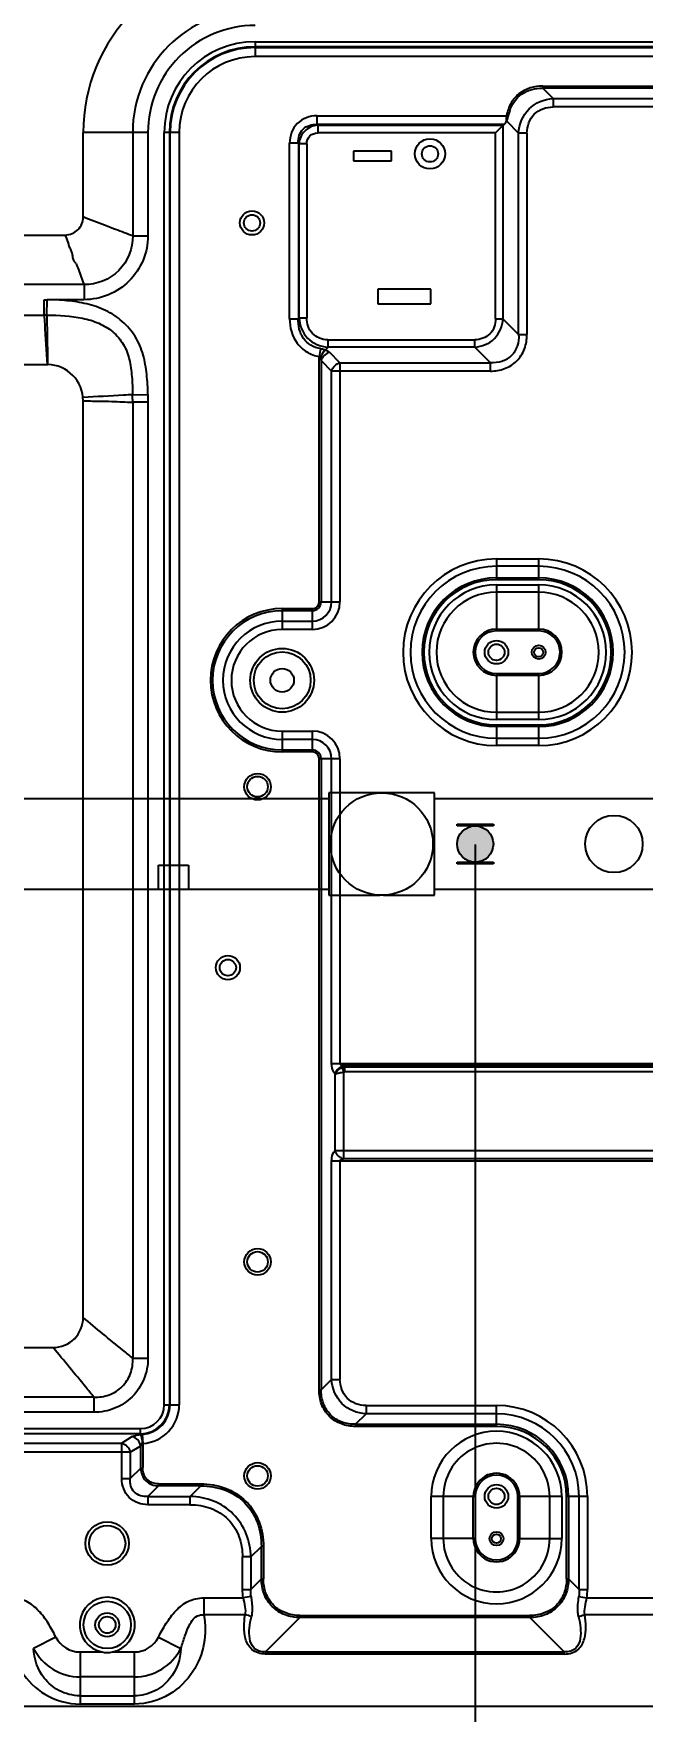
# Model space of a CAD drawing. Header units: millimetres. Extents: x -815 to 2586, y -393 to 7795.
# Drawn here: x 1788 to 1889, y 65.4 to 343.8 of the extents above; entities that cross this region are included whole.
import ezdxf

# ---------------------------------------------------------------- set-up
doc = ezdxf.new("R2010")
doc.units = ezdxf.units.MM
doc.header["$LTSCALE"] = 46.255
doc.header["$PDMODE"] = 3
doc.header["$PDSIZE"] = 0.3125
doc.layers.get('0').update_dxf_attribs({"linetype": 'CONTINUOUS'})
doc.layers.get('Defpoints').update_dxf_attribs({"linetype": 'CONTINUOUS'})
doc.layers.add('02___PRT_ALL_AXES', color=7, linetype='CONTINUOUS')
doc.styles.get("Standard").update_dxf_attribs({"font": 'simfang.ttf'})
doc.dimstyles.new('DIMSTYLE_1', dxfattribs={"dimtxt": 3.5, "dimasz": 2.5, "dimexe": 0.18, "dimexo": 0.0625, "dimgap": 0.09, "dimtad": 1, "dimdsep": 46, "dimtxsty": 'Standard', "dimblk": '_FILLED', "dimblk1": '_FILLED', "dimblk2": '_FILLED', "dimcen": 0.09, "dimclrt": 5, "dimadec": 0, "dimazin": 0, "dimtp": 0.01, "dimtm": 0.01, "dimtfac": 1, "dimtofl": 0, "dimtmove": 0, "dimatfit": 3, "dimldrblk": '_FILLED', "dimfxl": 1, "dimtolj": 1, "dimarcsym": 0})

# ---------------------------------------------------------------- blocks, each defined once
blk = doc.blocks.new('2321213')
at = {"color": 7, "linetype": 'Continuous'}
for p, q in [((-1889.167, -2481.141), (-1889.167, -2481.761)), ((-1889.167, -2481.141), (-1826.949, -2481.141)), ((-1826.949, -2481.353), (-1889.167, -2481.353)), ((-1889.167, -2481.385), (-1826.949, -2481.385)), ((-1826.949, -2481.761), (-1889.167, -2481.761)), ((-1877.254, -2482.977), (-1877.254, -2483.064)), ((-1877.254, -2482.977), (-1860.605, -2482.977)), ((-1876.821, -2483.497), (-1877.254, -2483.064)), ((-1860.605, -2483.064), (-1877.254, -2483.064)), ((-1876.821, -2483.497), (-1876.821, -2483.843)), ((-1876.821, -2483.497), (-1860.906, -2483.497)), ((-1886.603, -2484.209), (-1886.603, -2484.572)), ((-1886.603, -2484.209), (-1878.747, -2484.209)), ((-1878.747, -2484.423), (-1878.747, -2484.209)), ((-1860.906, -2483.843), (-1876.821, -2483.843)), ((-1896.285, -2488.403), (-1896.285, -2484.902)), ((-1893.601, -2484.902), (-1896.285, -2484.902)), ((-1894.234, -2484.902), (-1894.233, -2489.19)), ((-1893.602, -2484.907), (-1893.602, -2489.184)), ((-1892.928, -2537.624), (-1892.928, -2484.902)), ((-1892.308, -2484.902), (-1892.928, -2484.902)), ((-1892.716, -2484.902), (-1892.716, -2537.624)), ((-1892.684, -2537.624), (-1892.684, -2484.902)), ((-1892.308, -2484.902), (-1892.308, -2537.624)), ((-1878.843, -2484.571), (-1886.603, -2484.572)), ((-1886.603, -2484.572), (-1886.572, -2484.603)), ((-1886.572, -2484.603), (-1886.572, -2484.92)), ((-1886.572, -2484.603), (-1878.883, -2484.603)), ((-1879.202, -2484.92), (-1886.572, -2484.92)), ((-1879.202, -2484.92), (-1878.899, -2484.617)), ((-1879.202, -2492.627), (-1879.202, -2484.92)), ((-1878.899, -2484.617), (-1878.899, -2492.627)), ((-1878.883, -2484.603), (-1878.843, -2484.571)), ((-1878.748, -2484.425), (-1878.25, -2484.925)), ((-1878.25, -2493.276), (-1878.25, -2484.925)), ((-1877.903, -2484.925), (-1878.25, -2484.925)), ((-1877.903, -2484.925), (-1877.903, -2493.276)), ((-1887.736, -2492.621), (-1887.736, -2485.342)), ((-1887.373, -2485.342), (-1887.736, -2485.342)), ((-1887.373, -2485.342), (-1887.373, -2492.621)), ((-1887.373, -2485.342), (-1887.342, -2485.373)), ((-1887.342, -2492.582), (-1887.342, -2485.373)), ((-1887.025, -2485.373), (-1887.342, -2485.373)), ((-1887.025, -2485.373), (-1887.025, -2492.582)), ((-1885.094, -2485.676), (-1885.094, -2486.076)), ((-1883.52, -2485.676), (-1885.094, -2485.676)), ((-1883.52, -2486.076), (-1883.52, -2485.676)), ((-1885.094, -2486.076), (-1883.52, -2486.076)), ((-1928.959, -2489.153), (-1897.029, -2489.153)), ((-1894.233, -2489.19), (-1893.603, -2489.19)), ((-1896.248, -2491.205), (-1928.754, -2491.205)), ((-1896.248, -2491.205), (-1896.248, -2491.836)), ((-1897.9, -2492.469), (-1897.9, -2491.837)), ((-1897.787, -2492.469), (-1897.782, -2491.837)), ((-1896.254, -2491.836), (-1897.782, -2491.837)), ((-1884.082, -2491.399), (-1884.082, -2491.998)), ((-1881.883, -2491.399), (-1884.082, -2491.399)), ((-1881.883, -2491.998), (-1881.883, -2491.399)), ((-1959.505, -2492.469), (-1897.9, -2492.469)), ((-1887.736, -2492.621), (-1887.373, -2492.621)), ((-1887.373, -2492.621), (-1887.342, -2492.582)), ((-1887.342, -2492.582), (-1887.025, -2492.582)), ((-1884.082, -2491.998), (-1881.883, -2491.998)), ((-1879.202, -2492.627), (-1878.899, -2492.627)), ((-1878.25, -2493.276), (-1878.899, -2492.627)), ((-1878.25, -2493.276), (-1877.903, -2493.276)), ((-1886.454, -2493.858), (-1886.514, -2494.187)), ((-1886.249, -2493.912), (-1886.155, -2493.796)), ((-1886.155, -2493.493), (-1886.155, -2493.796)), ((-1886.155, -2493.493), (-1880.067, -2493.493)), ((-1880.067, -2493.796), (-1886.155, -2493.796)), ((-1885.649, -2494.445), (-1886.082, -2494.012)), ((-1880.067, -2493.796), (-1880.067, -2493.493)), ((-1880.067, -2493.796), (-1879.418, -2494.445)), ((-1886.514, -2504.354), (-1886.514, -2494.187)), ((-1886.428, -2494.358), (-1886.428, -2504.354)), ((-1886.428, -2494.358), (-1885.995, -2494.791)), ((-1885.649, -2494.445), (-1885.649, -2504.354)), ((-1885.649, -2494.445), (-1879.418, -2494.445)), ((-1879.418, -2494.791), (-1879.418, -2494.445)), ((-1885.995, -2504.354), (-1885.995, -2494.791)), ((-1879.418, -2494.791), (-1885.995, -2494.791)), ((-1896.285, -2534.005), (-1896.285, -2496.017)), ((-1894.237, -2495.768), (-1893.606, -2495.755)), ((-1894.234, -2496.072), (-1894.234, -2535.699)), ((-1893.602, -2496.072), (-1894.234, -2496.072)), ((-1893.605, -2495.755), (-1893.603, -2496.072)), ((-1893.603, -2496.072), (-1893.602, -2535.704)), ((-1879.167, -2502.572), (-1879.167, -2503.434)), ((-1879.167, -2502.572), (-1877.418, -2502.572)), ((-1877.418, -2502.878), (-1879.167, -2502.878)), ((-1877.418, -2503.434), (-1877.418, -2502.572)), ((-1879.167, -2503.357), (-1877.418, -2503.357)), ((-1877.418, -2503.434), (-1879.167, -2503.434)), ((-1879.167, -2503.647), (-1879.167, -2505.558)), ((-1879.167, -2503.647), (-1877.418, -2503.647)), ((-1877.418, -2505.558), (-1877.418, -2503.647)), ((-1886.514, -2504.354), (-1885.649, -2504.354)), ((-1877.418, -2503.954), (-1879.167, -2503.954)), ((-1888.043, -2504.632), (-1888.043, -2505.498)), ((-1888.043, -2504.632), (-1886.793, -2504.632)), ((-1886.793, -2504.719), (-1888.043, -2504.719)), ((-1888.043, -2505.152), (-1886.793, -2505.152)), ((-1886.793, -2505.498), (-1886.793, -2504.632)), ((-1886.793, -2505.498), (-1888.043, -2505.498)), ((-1879.167, -2505.481), (-1877.418, -2505.481)), ((-1877.418, -2505.558), (-1879.167, -2505.558)), ((-1879.167, -2507.324), (-1879.167, -2509.234)), ((-1879.167, -2507.324), (-1877.418, -2507.324)), ((-1877.418, -2507.4), (-1879.167, -2507.4)), ((-1877.418, -2509.234), (-1877.418, -2507.324)), ((-1879.167, -2508.928), (-1877.418, -2508.928)), ((-1877.418, -2509.234), (-1879.167, -2509.234)), ((-1888.043, -2509.707), (-1888.043, -2510.573)), ((-1888.043, -2509.707), (-1886.793, -2509.707)), ((-1886.793, -2510.573), (-1886.793, -2509.707)), ((-1879.167, -2509.448), (-1879.167, -2510.31)), ((-1879.167, -2509.448), (-1877.418, -2509.448)), ((-1877.418, -2509.524), (-1879.167, -2509.524)), ((-1879.167, -2510.003), (-1877.418, -2510.003)), ((-1877.418, -2510.31), (-1877.418, -2509.448)), ((-1886.793, -2510.053), (-1888.043, -2510.053)), ((-1888.043, -2510.486), (-1886.793, -2510.486)), ((-1886.793, -2510.573), (-1888.043, -2510.573)), ((-1877.418, -2510.31), (-1879.167, -2510.31)), ((-1886.514, -2537.006), (-1886.514, -2510.851)), ((-1885.649, -2510.851), (-1886.514, -2510.851)), ((-1886.428, -2510.851), (-1886.428, -2537.006)), ((-1885.995, -2523.487), (-1885.995, -2510.851)), ((-1885.649, -2510.851), (-1885.649, -2523.487)), ((-1880.796, -2513.638), (-1880.796, -2513.563)), ((-1880.796, -2513.563), (-1879.297, -2513.563)), ((-1879.297, -2513.638), (-1880.796, -2513.638)), ((-1879.297, -2513.563), (-1879.297, -2513.638)), ((-1880.796, -2515.212), (-1880.796, -2515.137)), ((-1880.796, -2515.137), (-1879.297, -2515.137)), ((-1879.297, -2515.212), (-1880.796, -2515.212)), ((-1879.297, -2515.137), (-1879.297, -2515.212)), ((-1885.995, -2523.487), (-1825.89, -2523.487)), ((-1885.851, -2527.091), (-1885.851, -2523.92)), ((-1885.564, -2523.646), (-1885.505, -2523.84)), ((-1885.461, -2523.617), (-1885.505, -2523.573)), ((-1825.897, -2523.573), (-1885.505, -2523.573)), ((-1885.505, -2523.84), (-1885.505, -2527.437)), ((-1885.461, -2523.617), (-1885.461, -2523.834)), ((-1885.461, -2523.617), (-1826.034, -2523.617)), ((-1826.034, -2523.834), (-1885.461, -2523.834)), ((-1885.851, -2527.091), (-1826.684, -2527.091)), ((-1829.308, -2527.524), (-1885.995, -2527.524)), ((-1885.995, -2536.573), (-1885.995, -2527.524)), ((-1885.649, -2527.524), (-1885.649, -2536.573)), ((-1826.684, -2527.437), (-1885.505, -2527.437)), ((-1954.508, -2535.254), (-1897.534, -2535.254)), ((-1894.234, -2535.699), (-1893.602, -2535.699)), ((-1886.514, -2537.006), (-1886.428, -2537.006)), ((-1885.995, -2536.573), (-1886.428, -2537.006)), ((-1885.995, -2536.573), (-1885.649, -2536.573)), ((-1895.839, -2537.305), (-1954.508, -2537.305)), ((-1895.839, -2537.305), (-1895.84, -2537.938)), ((-1892.928, -2537.624), (-1892.308, -2537.624)), ((-1884.567, -2537.655), (-1879.167, -2537.655)), ((-1884.567, -2537.655), (-1884.567, -2538.001)), ((-1879.167, -2538.521), (-1879.167, -2537.655)), ((-1895.84, -2537.937), (-1954.508, -2537.938)), ((-1885, -2538.434), (-1884.567, -2538.001)), ((-1885, -2538.434), (-1879.167, -2538.434)), ((-1885, -2538.434), (-1885, -2538.521)), ((-1879.167, -2538.521), (-1885, -2538.521)), ((-1879.167, -2538.001), (-1884.567, -2538.001)), ((-1954.508, -2538.611), (-1893.914, -2538.611)), ((-1893.914, -2538.823), (-1954.508, -2538.823)), ((-1954.508, -2539.219), (-1894.683, -2539.219)), ((-1894.25, -2538.946), (-1894.683, -2539.219)), ((-1894.683, -2540.685), (-1894.683, -2539.219)), ((-1893.914, -2538.858), (-1893.914, -2538.611)), ((-1893.84, -2538.853), (-1893.817, -2539.228)), ((-1893.82, -2539.227), (-1893.82, -2540.223)), ((-1894.337, -2539.594), (-1954.508, -2539.594)), ((-1894.337, -2539.594), (-1893.904, -2539.322)), ((-1894.337, -2539.594), (-1894.337, -2540.685)), ((-1893.904, -2540.252), (-1893.904, -2539.322)), ((-1893.904, -2540.252), (-1894.337, -2540.685)), ((-1893.904, -2540.252), (-1893.817, -2540.252)), ((-1894.683, -2540.685), (-1894.337, -2540.685)), ((-1893.601, -2541.42), (-1893.168, -2540.988)), ((-1893.168, -2540.901), (-1891.417, -2540.901)), ((-1893.168, -2540.901), (-1893.168, -2540.988)), ((-1891.417, -2540.988), (-1893.168, -2540.988)), ((-1891.417, -2540.988), (-1891.849, -2541.42)), ((-1891.417, -2540.988), (-1891.417, -2540.901)), ((-1893.601, -2541.42), (-1891.849, -2541.42)), ((-1893.601, -2541.42), (-1893.601, -2541.767)), ((-1891.849, -2541.767), (-1893.601, -2541.767)), ((-1891.849, -2541.767), (-1891.849, -2541.42)), ((-1880.05, -2541.422), (-1881.867, -2541.422)), ((-1881.867, -2543.172), (-1881.867, -2541.422)), ((-1881.369, -2541.422), (-1881.369, -2543.17)), ((-1880.126, -2543.17), (-1880.126, -2541.422)), ((-1880.05, -2541.422), (-1880.05, -2543.172)), ((-1876.466, -2541.422), (-1878.284, -2541.422)), ((-1878.284, -2543.172), (-1878.284, -2541.422)), ((-1878.207, -2541.422), (-1878.207, -2543.172)), ((-1876.964, -2543.172), (-1876.964, -2541.422)), ((-1876.466, -2541.422), (-1876.466, -2543.172)), ((-1875.399, -2541.422), (-1876.265, -2541.422)), ((-1876.265, -2544.841), (-1876.265, -2541.422)), ((-1876.178, -2541.422), (-1876.178, -2544.841)), ((-1875.745, -2545.274), (-1875.745, -2541.422)), ((-1875.399, -2541.422), (-1875.399, -2545.274)), ((-1880.05, -2543.172), (-1881.867, -2543.172)), ((-1878.284, -2543.172), (-1876.466, -2543.172)), ((-1889.339, -2543.931), (-1889.685, -2543.931)), ((-1889.685, -2545.274), (-1889.685, -2543.931)), ((-1889.339, -2543.931), (-1888.906, -2543.498)), ((-1889.339, -2543.931), (-1889.339, -2545.274)), ((-1888.82, -2543.498), (-1888.906, -2543.498)), ((-1888.906, -2544.841), (-1888.906, -2543.498)), ((-1888.82, -2543.498), (-1888.82, -2544.841)), ((-1889.685, -2545.274), (-1889.339, -2545.274)), ((-1888.906, -2544.841), (-1889.339, -2545.274)), ((-1888.906, -2544.841), (-1888.82, -2544.841)), ((-1876.265, -2544.841), (-1876.178, -2544.841)), ((-1875.745, -2545.274), (-1876.178, -2544.841)), ((-1875.745, -2545.274), (-1875.399, -2545.274)), ((-1891.292, -2545.623), (-1889.659, -2545.623)), ((-1891.292, -2545.623), (-1891.292, -2546.33)), ((-1889.329, -2545.572), (-1889.659, -2545.623)), ((-1875.755, -2545.572), (-1875.425, -2545.623)), ((-1875.425, -2545.623), (-1868.79, -2545.623)), ((-1889.58, -2546.33), (-1891.292, -2546.33)), ((-1888.727, -2547.865), (-1887.305, -2546.442)), ((-1887.305, -2546.356), (-1877.78, -2546.356)), ((-1887.305, -2546.356), (-1887.305, -2546.442)), ((-1877.78, -2546.442), (-1887.305, -2546.442)), ((-1877.78, -2546.442), (-1877.78, -2546.356)), ((-1877.78, -2546.442), (-1876.357, -2547.865)), ((-1868.79, -2546.33), (-1875.504, -2546.33)), ((-1897.417, -2547.252), (-1898.339, -2547.718)), ((-1893.161, -2547.252), (-1892.239, -2547.718)), ((-1896.413, -2547.869), (-1895.502, -2547.869)), ((-1896.413, -2547.869), (-1896.413, -2550.025)), ((-1895.076, -2547.869), (-1894.164, -2547.869)), ((-1894.164, -2550.025), (-1894.164, -2547.869)), ((-1888.727, -2547.865), (-1876.357, -2547.865)), ((-1888.727, -2547.865), (-1888.727, -2547.954)), ((-1876.357, -2547.954), (-1888.727, -2547.954)), ((-1876.357, -2547.954), (-1876.357, -2547.865)), ((-1894.164, -2548.902), (-1896.413, -2548.902)), ((-1896.413, -2549.684), (-1894.164, -2549.684)), ((-1870.024, -2550.133), (-1899.786, -2550.133)), ((-1894.164, -2550.025), (-1896.413, -2550.025))]:
    blk.add_line(p, q, dxfattribs=at)
blk.add_lwpolyline([(-1974.408, -2494.518), (-1897.773, -2494.518), (-1897.763, -2494.518), (-1897.753, -2494.519)], dxfattribs=at)
for centre, radius in [((-1881.921, -2485.789), 0.625), ((-1881.921, -2485.789), 0.337), ((-1889.292, -2488.65), 0.5), ((-1889.292, -2488.65), 0.337), ((-1888.043, -2507.603), 1.321), ((-1888.043, -2507.603), 1.177), ((-1879.167, -2506.441), 0.487), ((-1879.167, -2506.441), 0.337), ((-1877.418, -2506.441), 0.287), ((-1877.418, -2506.441), 0.187), ((-1888.043, -2507.603), 0.487), ((-1889.062, -2512.013), 0.55), ((-1889.062, -2512.013), 0.425), ((-1874.3, -2514.387), 1.187), ((-1890.291, -2519.509), 0.5), ((-1890.291, -2519.509), 0.337), ((-1889.062, -2531.703), 0.55), ((-1889.062, -2531.703), 0.425), ((-1889.062, -2540.573), 0.55), ((-1889.062, -2540.573), 0.425), ((-1879.167, -2541.422), 0.487), ((-1879.167, -2541.422), 0.337), ((-1895.289, -2543.371), 0.9), ((-1895.289, -2543.371), 0.75), ((-1879.167, -2543.172), 0.287), ((-1879.167, -2543.172), 0.187), ((-1895.289, -2546.745), 0.981), ((-1895.289, -2546.745), 0.493), ((-1895.289, -2546.745), 0.344)]:
    blk.add_circle(centre, radius, dxfattribs=at)
for centre, radius, start, end in [((-1889.167, -2484.902), 7.118, 90, 180.00001), ((-1889.167, -2484.902), 5.067, 90, 180), ((-1889.167, -2484.902), 4.434, 90, 180.07127), ((-1889.167, -2484.902), 3.761, 90, 180), ((-1889.167, -2484.902), 3.549, 90, 180), ((-1889.167, -2484.902), 3.517, 90, 180), ((-1889.167, -2484.902), 3.141, 90, 180), ((-1897.844, -2490.302), 1.536, 267.9217, 272.34314), ((-1897.784, -2496.017), 1.499, 0.00141, 88.81057), ((-1917.597, -2496.069), 23.362, 359.99253, 0.73839), ((-1879.167, -2506.441), 3.869, 90, 270), ((-1879.167, -2506.441), 3.563, 90, 270), ((-1877.418, -2506.441), 3.869, 270, 90), ((-1877.418, -2506.441), 3.563, 270, 90), ((-1879.167, -2506.441), 3.083, 90, 270), ((-1879.167, -2506.441), 3.007, 90, 270), ((-1879.167, -2506.441), 2.793, 90, 270), ((-1877.418, -2506.441), 3.083, 270, 90), ((-1877.418, -2506.441), 3.007, 270, 90), ((-1877.418, -2506.441), 2.793, 270, 90), ((-1886.793, -2504.354), 1.144, 270, 360), ((-1886.793, -2504.354), 0.798, 270, 0), ((-1886.793, -2504.354), 0.365, 270, 0), ((-1886.793, -2504.354), 0.278, 269.98723, 0.01277), ((-1879.167, -2506.441), 2.487, 90, 270), ((-1877.418, -2506.441), 2.487, 270, 90), ((-1888.043, -2507.603), 2.97, 90, 270), ((-1888.043, -2507.603), 2.884, 90, 270), ((-1888.043, -2507.603), 2.451, 90, 270), ((-1888.043, -2507.603), 2.105, 90, 270), ((-1879.167, -2506.441), 0.96, 90, 270), ((-1879.167, -2506.441), 0.883, 90, 270), ((-1877.418, -2506.441), 0.96, 270, 90), ((-1877.418, -2506.441), 0.883, 270, 90), ((-1886.793, -2510.851), 1.144, 0, 90), ((-1886.793, -2510.851), 0.798, 0, 90), ((-1886.793, -2510.851), 0.365, 0, 90), ((-1886.793, -2510.851), 0.278, 359.98723, 90.01277), ((-1885.404, -2524.018), 0.405, 98.18937, 113.399), ((-1897.534, -2534.005), 1.249, 269.98931, 0.01069), ((-1893.914, -2537.624), 1.198, 270, 0), ((-1893.914, -2537.624), 0.987, 270, 0), ((-1893.914, -2537.624), 1.231, 273.46811, 0), ((-1893.914, -2537.624), 1.606, 273.36515, 360), ((-1879.167, -2541.422), 3.767, 0.00126, 90), ((-1879.167, -2541.422), 3.421, 0, 90), ((-1879.167, -2541.422), 2.988, 0, 90), ((-1879.167, -2541.422), 2.902, 0.00106, 90), ((-1879.167, -2541.422), 2.7, 360, 179.99808), ((-1879.167, -2541.422), 2.203, 0, 180.00039), ((-1879.167, -2541.422), 0.96, 0, 180.00039), ((-1879.167, -2541.422), 0.883, 0.00479, 179.99948), ((-1879.167, -2543.172), 2.7, 180.00078, 359.99889), ((-1879.167, -2543.172), 2.203, 179.94542, 0), ((-1879.167, -2543.172), 0.96, 179.94542, 0), ((-1879.167, -2543.172), 0.883, 180.00406, 359.9987), ((-1895.289, -2546.745), 1.144, 280.72574, 259.27426), ((-1896.413, -2546.745), 1.124, 206.80445, 270), ((-1894.164, -2546.745), 1.124, 270, 333.19421), ((-1896.413, -2546.745), 2.157, 206.80708, 270), ((-1894.164, -2546.745), 2.157, 270, 333.19236)]:
    blk.add_arc(centre, radius, start, end, dxfattribs=at)
blk.add_ellipse((-1878.798, -2484.92), major_axis=(0, 0.35), ratio=0.57735, start_param=0.436332, end_param=0.523599, dxfattribs=at)
for points, knots in [([(-1877.254, -2482.977), (-1877.601, -2482.977), (-1878.154, -2483.142), (-1878.607, -2483.694), (-1878.719, -2484.036), (-1878.747, -2484.209)], [0, 0, 0, 0, 0.496522, 0.748165, 1, 1, 1, 1]), ([(-1878.62, -2484.018), (-1878.538, -2483.737), (-1878.168, -2483.205), (-1877.549, -2483.06), (-1877.254, -2483.064)], [0, 0, 0, 0, 0.498515, 1, 1, 1, 1]), ([(-1878.25, -2484.925), (-1878.231, -2484.563), (-1877.933, -2483.813), (-1877.183, -2483.515), (-1876.821, -2483.497)], [0, 0, 0, 0, 0.499914, 1, 1, 1, 1]), ([(-1886.603, -2484.209), (-1886.894, -2484.209), (-1887.516, -2484.429), (-1887.736, -2485.051), (-1887.736, -2485.342)], [0, 0, 0, 0, 0.5, 1, 1, 1, 1]), ([(-1878.62, -2484.018), (-1878.633, -2484.052), (-1878.68, -2484.187), (-1878.711, -2484.326), (-1878.748, -2484.425)], [0, 0, 0, 0, 0.257776, 1, 1, 1, 1]), ([(-1878.62, -2484.018), (-1878.641, -2484.06), (-1878.675, -2484.127), (-1878.721, -2484.194), (-1878.747, -2484.209)], [0, 0, 0, 0, 0.606874, 1, 1, 1, 1]), ([(-1877.903, -2484.925), (-1877.903, -2484.646), (-1877.701, -2484.045), (-1877.1, -2483.843), (-1876.821, -2483.843)], [0, 0, 0, 0, 0.500039, 1, 1, 1, 1]), ([(-1887.373, -2485.342), (-1887.387, -2485.139), (-1887.263, -2484.682), (-1886.805, -2484.558), (-1886.603, -2484.572)], [0, 0, 0, 0, 0.500175, 1, 1, 1, 1]), ([(-1886.572, -2484.603), (-1886.766, -2484.616), (-1887.159, -2484.786), (-1887.329, -2485.179), (-1887.342, -2485.373)], [0, 0, 0, 0, 0.499937, 1, 1, 1, 1]), ([(-1887.025, -2485.373), (-1887.025, -2485.256), (-1886.937, -2485.008), (-1886.688, -2484.92), (-1886.572, -2484.92)], [0, 0, 0, 0, 0.499988, 1, 1, 1, 1]), ([(-1878.843, -2484.571), (-1878.834, -2484.562), (-1878.792, -2484.521), (-1878.763, -2484.468), (-1878.748, -2484.425)], [0, 0, 0, 0, 0.21723, 1, 1, 1, 1]), ([(-1897.029, -2489.153), (-1896.838, -2489.151), (-1896.442, -2488.991), (-1896.284, -2488.594), (-1896.285, -2488.403)], [0, 0, 0, 0, 0.50017, 1, 1, 1, 1]), ([(-1895.12, -2488.856), (-1895.213, -2488.818), (-1895.6, -2488.666), (-1895.992, -2488.524), (-1896.285, -2488.403)], [0, 0, 0, 0, 0.239244, 1, 1, 1, 1]), ([(-1896.582, -2490.318), (-1896.621, -2490.285), (-1896.69, -2490.203), (-1896.715, -2490.05), (-1896.725, -2489.894), (-1896.803, -2489.755), (-1896.864, -2489.607), (-1896.919, -2489.399), (-1896.986, -2489.252), (-1897.028, -2489.153)], [0, 0, 0, 0, 0.12139, 0.241538, 0.363627, 0.48912, 0.616304, 0.743697, 1, 1, 1, 1]), ([(-1894.233, -2489.19), (-1894.291, -2489.168), (-1894.586, -2489.054), (-1894.883, -2488.947), (-1895.12, -2488.856)], [0, 0, 0, 0, 0.196283, 1, 1, 1, 1]), ([(-1893.602, -2489.184), (-1893.601, -2489.529), (-1893.744, -2490.225), (-1894.334, -2491.102), (-1895.212, -2491.699), (-1895.909, -2491.828), (-1896.254, -2491.836)], [0, 0, 0, 0, 0.24978, 0.499661, 0.749825, 1, 1, 1, 1]), ([(-1894.235, -2489.19), (-1894.221, -2489.705), (-1894.648, -2490.79), (-1895.732, -2491.214), (-1896.248, -2491.203)], [0, 0, 0, 0, 0.499743, 1, 1, 1, 1]), ([(-1896.582, -2490.317), (-1896.55, -2490.406), (-1896.44, -2490.702), (-1896.334, -2491), (-1896.248, -2491.205)], [0, 0, 0, 0, 0.299127, 1, 1, 1, 1]), ([(-1893.605, -2495.755), (-1893.596, -2495.48), (-1893.648, -2494.93), (-1893.766, -2494.109), (-1894.098, -2493.339), (-1894.641, -2492.7), (-1895.343, -2492.243), (-1896.136, -2491.984), (-1896.954, -2491.86), (-1897.506, -2491.83), (-1897.782, -2491.837)], [0, 0, 0, 0, 0.124954, 0.249849, 0.374785, 0.499873, 0.624972, 0.749863, 0.875096, 1, 1, 1, 1]), ([(-1897.9, -2492.469), (-1897.893, -2492.591), (-1897.855, -2493.274), (-1897.815, -2493.957), (-1897.773, -2494.517)], [0, 0, 0, 0, 0.178786, 1, 1, 1, 1]), ([(-1897.787, -2492.469), (-1897.293, -2492.473), (-1896.558, -2492.51), (-1895.635, -2492.777), (-1895.041, -2493.135), (-1894.592, -2493.657), (-1894.342, -2494.312), (-1894.259, -2495.026), (-1894.24, -2495.517), (-1894.237, -2495.768)], [0, 0, 0, 0, 0.26102, 0.384532, 0.503711, 0.621967, 0.740843, 0.867538, 1, 1, 1, 1]), ([(-1897.787, -2492.469), (-1897.787, -2492.592), (-1897.781, -2493.275), (-1897.766, -2493.958), (-1897.763, -2494.519)], [0, 0, 0, 0, 0.179388, 1, 1, 1, 1]), ([(-1887.736, -2492.621), (-1887.736, -2492.976), (-1887.578, -2493.539), (-1887.037, -2494.028), (-1886.691, -2494.155), (-1886.514, -2494.187)], [0, 0, 0, 0, 0.497086, 0.748491, 1, 1, 1, 1]), ([(-1886.454, -2493.858), (-1886.593, -2493.839), (-1886.867, -2493.749), (-1887.292, -2493.358), (-1887.387, -2492.903), (-1887.373, -2492.621)], [0, 0, 0, 0, 0.249739, 0.497127, 1, 1, 1, 1]), ([(-1887.342, -2492.582), (-1887.328, -2492.887), (-1887.087, -2493.517), (-1886.459, -2493.781), (-1886.155, -2493.796)], [0, 0, 0, 0, 0.500153, 1, 1, 1, 1]), ([(-1886.155, -2493.493), (-1886.383, -2493.493), (-1886.872, -2493.305), (-1887.025, -2492.813), (-1887.025, -2492.582)], [0, 0, 0, 0, 0.496654, 1, 1, 1, 1]), ([(-1879.202, -2492.627), (-1879.202, -2492.85), (-1879.364, -2493.331), (-1879.844, -2493.493), (-1880.067, -2493.493)], [0, 0, 0, 0, 0.499934, 1, 1, 1, 1]), ([(-1880.067, -2493.796), (-1879.772, -2493.779), (-1879.161, -2493.534), (-1878.915, -2492.923), (-1878.899, -2492.627)], [0, 0, 0, 0, 0.499889, 1, 1, 1, 1]), ([(-1879.418, -2494.791), (-1879.219, -2494.791), (-1878.816, -2494.728), (-1878.294, -2494.4), (-1877.967, -2493.878), (-1877.903, -2493.475), (-1877.903, -2493.276)], [0, 0, 0, 0, 0.250238, 0.500155, 0.749923, 1, 1, 1, 1]), ([(-1878.25, -2493.276), (-1878.241, -2493.436), (-1878.271, -2493.757), (-1878.516, -2494.178), (-1878.938, -2494.424), (-1879.259, -2494.454), (-1879.418, -2494.445)], [0, 0, 0, 0, 0.253892, 0.499997, 0.746104, 1, 1, 1, 1]), ([(-1886.249, -2493.912), (-1886.273, -2493.928), (-1886.373, -2494.023), (-1886.434, -2494.154), (-1886.461, -2494.258)], [0, 0, 0, 0, 0.211042, 1, 1, 1, 1]), ([(-1886.454, -2493.858), (-1886.4, -2493.865), (-1886.331, -2493.881), (-1886.264, -2493.906), (-1886.249, -2493.912)], [0, 0, 0, 0, 0.769881, 1, 1, 1, 1]), ([(-1886.249, -2493.912), (-1886.232, -2493.918), (-1886.172, -2493.943), (-1886.115, -2493.979), (-1886.082, -2494.012)], [0, 0, 0, 0, 0.280283, 1, 1, 1, 1]), ([(-1894.237, -2495.768), (-1894.361, -2495.776), (-1895.046, -2495.816), (-1895.731, -2495.851), (-1896.291, -2495.882)], [0, 0, 0, 0, 0.181814, 1, 1, 1, 1]), ([(-1896.285, -2496.017), (-1896.081, -2496.025), (-1895.684, -2496.04), (-1895, -2496.038), (-1894.52, -2496.078), (-1894.234, -2496.072)], [0, 0, 0, 0, 0.29842, 0.58085, 1, 1, 1, 1]), ([(-1885.851, -2523.92), (-1885.872, -2523.897), (-1885.966, -2523.773), (-1885.993, -2523.61), (-1885.995, -2523.487)], [0, 0, 0, 0, 0.205057, 1, 1, 1, 1]), ([(-1885.851, -2523.92), (-1885.839, -2523.892), (-1885.772, -2523.775), (-1885.659, -2523.687), (-1885.564, -2523.646)], [0, 0, 0, 0, 0.231514, 1, 1, 1, 1]), ([(-1885.851, -2523.92), (-1885.831, -2523.911), (-1885.718, -2523.871), (-1885.6, -2523.852), (-1885.505, -2523.84)], [0, 0, 0, 0, 0.189074, 1, 1, 1, 1]), ([(-1885.509, -2523.573), (-1885.543, -2523.566), (-1885.595, -2523.553), (-1885.649, -2523.509), (-1885.649, -2523.487)], [0, 0, 0, 0, 0.619576, 1, 1, 1, 1]), ([(-1885.995, -2527.524), (-1885.996, -2527.479), (-1885.983, -2527.327), (-1885.928, -2527.168), (-1885.851, -2527.091)], [0, 0, 0, 0, 0.292682, 1, 1, 1, 1]), ([(-1885.724, -2527.31), (-1885.74, -2527.294), (-1885.795, -2527.23), (-1885.836, -2527.152), (-1885.851, -2527.091)], [0, 0, 0, 0, 0.265958, 1, 1, 1, 1]), ([(-1885.505, -2527.437), (-1885.524, -2527.433), (-1885.604, -2527.405), (-1885.677, -2527.356), (-1885.724, -2527.31)], [0, 0, 0, 0, 0.231191, 1, 1, 1, 1]), ([(-1885.649, -2527.524), (-1885.649, -2527.502), (-1885.593, -2527.458), (-1885.54, -2527.445), (-1885.505, -2527.437)], [0, 0, 0, 0, 0.379909, 1, 1, 1, 1]), ([(-1894.234, -2535.7), (-1894.369, -2535.588), (-1895.053, -2535.023), (-1895.744, -2534.467), (-1896.285, -2534.005)], [0, 0, 0, 0, 0.197885, 1, 1, 1, 1]), ([(-1895.84, -2537.305), (-1895.952, -2537.17), (-1896.515, -2536.485), (-1897.076, -2535.798), (-1897.534, -2535.254)], [0, 0, 0, 0, 0.19768, 1, 1, 1, 1]), ([(-1893.602, -2535.704), (-1893.602, -2535.995), (-1893.716, -2536.584), (-1894.213, -2537.331), (-1894.96, -2537.825), (-1895.549, -2537.937), (-1895.84, -2537.937)], [0, 0, 0, 0, 0.250072, 0.500081, 0.750062, 1, 1, 1, 1]), ([(-1895.839, -2537.305), (-1895.627, -2537.317), (-1895.192, -2537.256), (-1894.638, -2536.901), (-1894.283, -2536.347), (-1894.222, -2535.912), (-1894.234, -2535.699)], [0, 0, 0, 0, 0.249533, 0.499733, 0.750014, 1, 1, 1, 1]), ([(-1885, -2538.521), (-1885.199, -2538.521), (-1885.602, -2538.457), (-1886.124, -2538.13), (-1886.451, -2537.608), (-1886.514, -2537.205), (-1886.514, -2537.006)], [0, 0, 0, 0, 0.25012, 0.500037, 0.749916, 1, 1, 1, 1]), ([(-1885, -2538.434), (-1885.189, -2538.436), (-1885.571, -2538.381), (-1886.068, -2538.075), (-1886.375, -2537.577), (-1886.43, -2537.195), (-1886.428, -2537.006)], [0, 0, 0, 0, 0.250492, 0.500003, 0.749511, 1, 1, 1, 1]), ([(-1884.567, -2538.001), (-1884.929, -2537.983), (-1885.679, -2537.685), (-1885.977, -2536.935), (-1885.995, -2536.573)], [0, 0, 0, 0, 0.499914, 1, 1, 1, 1]), ([(-1884.567, -2537.655), (-1884.846, -2537.655), (-1885.446, -2537.452), (-1885.649, -2536.852), (-1885.649, -2536.573)], [0, 0, 0, 0, 0.500039, 1, 1, 1, 1]), ([(-1894.683, -2539.219), (-1894.597, -2539.235), (-1894.434, -2539.334), (-1894.351, -2539.504), (-1894.337, -2539.594)], [0, 0, 0, 0, 0.488574, 1, 1, 1, 1]), ([(-1894.25, -2538.946), (-1894.231, -2538.934), (-1894.125, -2538.883), (-1894.008, -2538.865), (-1893.914, -2538.858)], [0, 0, 0, 0, 0.196436, 1, 1, 1, 1]), ([(-1893.904, -2539.322), (-1893.918, -2539.232), (-1894.001, -2539.062), (-1894.165, -2538.962), (-1894.25, -2538.946)], [0, 0, 0, 0, 0.51143, 1, 1, 1, 1]), ([(-1893.914, -2538.858), (-1893.887, -2538.903), (-1893.859, -2539.031), (-1893.842, -2539.157), (-1893.837, -2539.233)], [0, 0, 0, 0, 0.405303, 1, 1, 1, 1]), ([(-1893.823, -2539.229), (-1893.834, -2539.232), (-1893.874, -2539.249), (-1893.894, -2539.292), (-1893.904, -2539.322)], [0, 0, 0, 0, 0.266444, 1, 1, 1, 1]), ([(-1893.904, -2540.252), (-1893.899, -2540.44), (-1893.754, -2540.838), (-1893.356, -2540.983), (-1893.168, -2540.988)], [0, 0, 0, 0, 0.500065, 1, 1, 1, 1]), ([(-1893.168, -2540.901), (-1893.34, -2540.901), (-1893.711, -2540.771), (-1893.824, -2540.395), (-1893.817, -2540.223)], [0, 0, 0, 0, 0.499152, 1, 1, 1, 1]), ([(-1893.601, -2541.767), (-1893.88, -2541.767), (-1894.48, -2541.564), (-1894.683, -2540.963), (-1894.683, -2540.685)], [0, 0, 0, 0, 0.499846, 1, 1, 1, 1]), ([(-1893.601, -2541.42), (-1893.703, -2541.429), (-1893.909, -2541.417), (-1894.182, -2541.265), (-1894.333, -2540.993), (-1894.345, -2540.787), (-1894.337, -2540.685)], [0, 0, 0, 0, 0.256201, 0.500078, 0.743903, 1, 1, 1, 1]), ([(-1891.417, -2540.901), (-1891.075, -2540.903), (-1890.385, -2541.009), (-1889.489, -2541.571), (-1888.932, -2542.466), (-1888.815, -2543.156), (-1888.82, -2543.498)], [0, 0, 0, 0, 0.250196, 0.499924, 0.749756, 1, 1, 1, 1]), ([(-1891.417, -2540.988), (-1891.086, -2540.985), (-1890.416, -2541.086), (-1889.545, -2541.626), (-1889.005, -2542.496), (-1888.904, -2543.167), (-1888.906, -2543.498)], [0, 0, 0, 0, 0.250179, 0.49978, 0.749591, 1, 1, 1, 1]), ([(-1889.339, -2543.931), (-1889.349, -2543.604), (-1889.473, -2542.947), (-1890.022, -2542.103), (-1890.866, -2541.554), (-1891.523, -2541.431), (-1891.849, -2541.42)], [0, 0, 0, 0, 0.25007, 0.499944, 0.749829, 1, 1, 1, 1]), ([(-1891.849, -2541.767), (-1891.564, -2541.767), (-1890.988, -2541.858), (-1890.243, -2542.325), (-1889.776, -2543.071), (-1889.686, -2543.646), (-1889.686, -2543.931)], [0, 0, 0, 0, 0.250905, 0.500365, 0.749592, 1, 1, 1, 1]), ([(-1887.305, -2546.442), (-1887.515, -2546.44), (-1887.938, -2546.368), (-1888.485, -2546.021), (-1888.832, -2545.474), (-1888.904, -2545.051), (-1888.906, -2544.841)], [0, 0, 0, 0, 0.250227, 0.499999, 0.749771, 1, 1, 1, 1]), ([(-1887.305, -2546.356), (-1887.505, -2546.356), (-1887.908, -2546.292), (-1888.429, -2545.965), (-1888.756, -2545.444), (-1888.82, -2545.041), (-1888.82, -2544.841)], [0, 0, 0, 0, 0.25094, 0.500005, 0.74907, 1, 1, 1, 1]), ([(-1876.265, -2544.841), (-1876.265, -2545.041), (-1876.329, -2545.444), (-1876.655, -2545.965), (-1877.177, -2546.292), (-1877.58, -2546.356), (-1877.78, -2546.356)], [0, 0, 0, 0, 0.25094, 0.500005, 0.74907, 1, 1, 1, 1]), ([(-1876.178, -2544.841), (-1876.181, -2545.051), (-1876.253, -2545.474), (-1876.6, -2546.021), (-1877.147, -2546.368), (-1877.57, -2546.44), (-1877.78, -2546.442)], [0, 0, 0, 0, 0.250227, 0.499999, 0.749771, 1, 1, 1, 1]), ([(-1897.417, -2547.252), (-1897.512, -2547.056), (-1897.723, -2546.674), (-1898.105, -2546.14), (-1898.628, -2545.728), (-1899.068, -2545.621), (-1899.285, -2545.623)], [0, 0, 0, 0, 0.250358, 0.500717, 0.750596, 1, 1, 1, 1]), ([(-1893.161, -2547.252), (-1893.07, -2547.054), (-1892.852, -2546.675), (-1892.473, -2546.14), (-1891.95, -2545.726), (-1891.509, -2545.625), (-1891.292, -2545.623)], [0, 0, 0, 0, 0.250408, 0.500768, 0.750694, 1, 1, 1, 1]), ([(-1889.659, -2545.623), (-1889.633, -2545.748), (-1889.581, -2545.979), (-1889.558, -2546.222), (-1889.58, -2546.33)], [0, 0, 0, 0, 0.537894, 1, 1, 1, 1]), ([(-1889.329, -2545.572), (-1889.319, -2545.65), (-1889.289, -2545.93), (-1889.274, -2546.218), (-1889.317, -2546.418)], [0, 0, 0, 0, 0.276496, 1, 1, 1, 1]), ([(-1875.767, -2546.418), (-1875.781, -2546.357), (-1875.822, -2546.076), (-1875.784, -2545.792), (-1875.755, -2545.572)], [0, 0, 0, 0, 0.218871, 1, 1, 1, 1]), ([(-1875.504, -2546.33), (-1875.527, -2546.222), (-1875.503, -2545.979), (-1875.451, -2545.748), (-1875.425, -2545.623)], [0, 0, 0, 0, 0.462111, 1, 1, 1, 1]), ([(-1899.285, -2546.33), (-1899.362, -2546.723), (-1899.367, -2547.558), (-1898.892, -2548.762), (-1897.888, -2549.752), (-1896.916, -2550.025), (-1896.413, -2550.025)], [0, 0, 0, 0, 0.226992, 0.460469, 0.715172, 1, 1, 1, 1]), ([(-1891.292, -2546.33), (-1891.216, -2546.723), (-1891.211, -2547.558), (-1891.686, -2548.762), (-1892.69, -2549.752), (-1893.662, -2550.025), (-1894.164, -2550.025)], [0, 0, 0, 0, 0.226992, 0.46047, 0.715181, 1, 1, 1, 1]), ([(-1892.239, -2547.718), (-1892.181, -2547.549), (-1892.089, -2547.26), (-1891.947, -2546.869), (-1891.795, -2546.572), (-1891.576, -2546.355), (-1891.381, -2546.321), (-1891.292, -2546.33)], [0, 0, 0, 0, 0.297829, 0.505138, 0.691863, 0.851876, 1, 1, 1, 1]), ([(-1888.727, -2547.954), (-1888.833, -2547.954), (-1889.04, -2547.928), (-1889.381, -2547.739), (-1889.593, -2547.326), (-1889.636, -2546.823), (-1889.605, -2546.493), (-1889.58, -2546.33)], [0, 0, 0, 0, 0.150013, 0.289546, 0.533603, 0.766866, 1, 1, 1, 1]), ([(-1888.727, -2547.865), (-1888.818, -2547.868), (-1888.993, -2547.854), (-1889.279, -2547.684), (-1889.417, -2547.303), (-1889.406, -2546.859), (-1889.352, -2546.564), (-1889.317, -2546.418)], [0, 0, 0, 0, 0.146609, 0.27906, 0.516668, 0.755715, 1, 1, 1, 1]), ([(-1876.357, -2547.954), (-1876.251, -2547.954), (-1876.044, -2547.928), (-1875.704, -2547.739), (-1875.492, -2547.326), (-1875.449, -2546.823), (-1875.479, -2546.493), (-1875.504, -2546.33)], [0, 0, 0, 0, 0.150028, 0.289558, 0.533604, 0.766866, 1, 1, 1, 1]), ([(-1875.767, -2546.418), (-1875.732, -2546.564), (-1875.679, -2546.859), (-1875.668, -2547.303), (-1875.806, -2547.684), (-1876.091, -2547.854), (-1876.267, -2547.868), (-1876.357, -2547.865)], [0, 0, 0, 0, 0.244238, 0.483257, 0.72092, 0.853445, 1, 1, 1, 1]), ([(-1875.767, -2546.418), (-1875.749, -2546.406), (-1875.667, -2546.361), (-1875.575, -2546.336), (-1875.504, -2546.33)], [0, 0, 0, 0, 0.236442, 1, 1, 1, 1]), ([(-1896.413, -2549.684), (-1896.717, -2549.684), (-1897.294, -2549.534), (-1898.074, -2548.871), (-1898.328, -2548.154), (-1898.339, -2547.718)], [0, 0, 0, 0, 0.303267, 0.564906, 1, 1, 1, 1]), ([(-1892.239, -2547.718), (-1892.25, -2548.169), (-1892.518, -2548.902), (-1893.315, -2549.546), (-1893.875, -2549.684), (-1894.164, -2549.684)], [0, 0, 0, 0, 0.449831, 0.711605, 1, 1, 1, 1])]:
    blk.add_open_spline(points, degree=3, knots=knots, dxfattribs=at)
for points in [[(-1897.787, -2492.469), (-1897.825, -2492.469), (-1897.863, -2492.467), (-1897.9, -2492.469)], [(-1886.082, -2494.012), (-1886.24, -2494.052), (-1886.388, -2494.2), (-1886.428, -2494.358)], [(-1886.514, -2494.187), (-1886.493, -2494.207), (-1886.476, -2494.232), (-1886.461, -2494.258)], [(-1886.461, -2494.258), (-1886.444, -2494.289), (-1886.435, -2494.324), (-1886.428, -2494.358)], [(-1885.995, -2494.791), (-1885.975, -2494.709), (-1885.928, -2494.632), (-1885.868, -2494.572)], [(-1885.868, -2494.572), (-1885.808, -2494.512), (-1885.731, -2494.465), (-1885.649, -2494.445)], [(-1885.505, -2523.574), (-1885.663, -2523.614), (-1885.811, -2523.762), (-1885.851, -2523.92)], [(-1885.505, -2523.84), (-1885.491, -2523.836), (-1885.476, -2523.834), (-1885.461, -2523.834)], [(-1893.914, -2538.858), (-1893.89, -2538.856), (-1893.866, -2538.854), (-1893.841, -2538.853)], [(-1889.659, -2545.623), (-1889.677, -2545.508), (-1889.685, -2545.391), (-1889.685, -2545.274)], [(-1889.329, -2545.572), (-1889.34, -2545.474), (-1889.343, -2545.373), (-1889.339, -2545.274)], [(-1875.745, -2545.274), (-1875.741, -2545.373), (-1875.744, -2545.474), (-1875.755, -2545.572)], [(-1875.425, -2545.623), (-1875.408, -2545.508), (-1875.399, -2545.391), (-1875.399, -2545.274)], [(-1889.318, -2546.418), (-1889.395, -2546.368), (-1889.488, -2546.338), (-1889.58, -2546.33)], [(-1895.502, -2547.869), (-1895.362, -2547.895), (-1895.215, -2547.895), (-1895.076, -2547.869)]]:
    blk.add_open_spline(points, degree=3, dxfattribs=at)
blk = doc.blocks.new('_FILLED')
at = {"color": 0, "linetype": 'ByBlock'}
blk.add_solid([(0, 0), (-1, 0.2), (-1, -0.2)], dxfattribs=at)
blk = doc.blocks.new('*D103')
at = {"color": 0, "lineweight": -2, "transparency": 16777216}
for p, q in [((1471.52, 209.32), (1471.52, -81.1)), ((1861.17, 209.32), (1861.17, -81.1)), ((1858.67, -80.92), (1474.02, -80.92))]:
    blk.add_line(p, q, dxfattribs=at)
at = {"layer": 'Defpoints', "color": 0, "transparency": 16777216}
for p in [(1471.52, 209.39), (1861.17, 209.39), (1471.52, -80.92)]:
    blk.add_point(p, dxfattribs=at)
at = {"color": 0, "lineweight": -2, "transparency": 16777216, "xscale": 2.5, "yscale": 2.5, "zscale": 2.5, "rotation": 180}
blk.add_blockref('_FILLED', (1471.52, -80.92), dxfattribs=at)
at = {"color": 0, "lineweight": -2, "transparency": 16777216, "xscale": 2.5, "yscale": 2.5, "zscale": 2.5}
blk.add_blockref('_FILLED', (1861.17, -80.92), dxfattribs=at)
at = {"color": 5, "transparency": 16777216, "insert": (1666.34, -79.05), "char_height": 3.5, "attachment_point": 5}
blk.add_mtext('\\A1;389.65', dxfattribs=at)
blk = doc.blocks.new('*D104')
at = {"color": 0, "lineweight": -2, "transparency": 16777216}
for p, q in [((1471.52, 209.32), (1471.52, -110.73)), ((1967.17, 209.32), (1967.17, -110.73)), ((1964.67, -110.55), (1474.02, -110.55))]:
    blk.add_line(p, q, dxfattribs=at)
at = {"layer": 'Defpoints', "color": 0, "transparency": 16777216}
for p in [(1471.52, 209.39), (1967.17, 209.39), (1471.52, -110.55)]:
    blk.add_point(p, dxfattribs=at)
at = {"color": 0, "lineweight": -2, "transparency": 16777216, "xscale": 2.5, "yscale": 2.5, "zscale": 2.5, "rotation": 180}
blk.add_blockref('_FILLED', (1471.52, -110.55), dxfattribs=at)
at = {"color": 0, "lineweight": -2, "transparency": 16777216, "xscale": 2.5, "yscale": 2.5, "zscale": 2.5}
blk.add_blockref('_FILLED', (1967.17, -110.55), dxfattribs=at)
at = {"color": 5, "transparency": 16777216, "insert": (1719.34, -108.68), "char_height": 3.5, "attachment_point": 5}
blk.add_mtext('\\A1;495.65', dxfattribs=at)
blk = doc.blocks.new('*D105')
at = {"color": 0, "lineweight": -2, "transparency": 16777216}
for p, q in [((1471.52, 209.32), (1471.52, -143.61)), ((2072.12, 209.32), (2072.12, -143.61)), ((2069.62, -143.43), (1474.02, -143.43))]:
    blk.add_line(p, q, dxfattribs=at)
at = {"layer": 'Defpoints', "color": 0, "transparency": 16777216}
for p in [(1471.52, 209.39), (2072.12, 209.39), (1471.52, -143.43)]:
    blk.add_point(p, dxfattribs=at)
at = {"color": 0, "lineweight": -2, "transparency": 16777216, "xscale": 2.5, "yscale": 2.5, "zscale": 2.5, "rotation": 180}
blk.add_blockref('_FILLED', (1471.52, -143.43), dxfattribs=at)
at = {"color": 0, "lineweight": -2, "transparency": 16777216, "xscale": 2.5, "yscale": 2.5, "zscale": 2.5}
blk.add_blockref('_FILLED', (2072.12, -143.43), dxfattribs=at)
at = {"color": 5, "transparency": 16777216, "insert": (1771.82, -141.56), "char_height": 3.5, "attachment_point": 5}
blk.add_mtext('\\A1;600.6', dxfattribs=at)
blk = doc.blocks.new('*D106')
at = {"color": 0, "lineweight": -2, "transparency": 16777216}
for p, q in [((1471.52, 209.32), (1471.52, -173.77)), ((2149.14, 209.32), (2149.14, -173.77)), ((2146.64, -173.59), (1474.02, -173.59))]:
    blk.add_line(p, q, dxfattribs=at)
at = {"layer": 'Defpoints', "color": 0, "transparency": 16777216}
for p in [(1471.52, 209.39), (2149.14, 209.39), (1471.52, -173.59)]:
    blk.add_point(p, dxfattribs=at)
at = {"color": 0, "lineweight": -2, "transparency": 16777216, "xscale": 2.5, "yscale": 2.5, "zscale": 2.5, "rotation": 180}
blk.add_blockref('_FILLED', (1471.52, -173.59), dxfattribs=at)
at = {"color": 0, "lineweight": -2, "transparency": 16777216, "xscale": 2.5, "yscale": 2.5, "zscale": 2.5}
blk.add_blockref('_FILLED', (2149.14, -173.59), dxfattribs=at)
at = {"color": 5, "transparency": 16777216, "insert": (1810.33, -171.72), "char_height": 3.5, "attachment_point": 5}
blk.add_mtext('\\A1;677.63', dxfattribs=at)
blk = doc.blocks.new('*D107')
at = {"color": 0, "lineweight": -2, "transparency": 16777216}
for p, q in [((1471.52, 209.32), (1471.52, -209.37)), ((2226.14, 209.32), (2226.14, -209.37)), ((2223.64, -209.19), (1474.02, -209.19))]:
    blk.add_line(p, q, dxfattribs=at)
at = {"layer": 'Defpoints', "color": 0, "transparency": 16777216}
for p in [(1471.52, 209.39), (2226.14, 209.39), (1471.52, -209.19)]:
    blk.add_point(p, dxfattribs=at)
at = {"color": 0, "lineweight": -2, "transparency": 16777216, "xscale": 2.5, "yscale": 2.5, "zscale": 2.5, "rotation": 180}
blk.add_blockref('_FILLED', (1471.52, -209.19), dxfattribs=at)
at = {"color": 0, "lineweight": -2, "transparency": 16777216, "xscale": 2.5, "yscale": 2.5, "zscale": 2.5}
blk.add_blockref('_FILLED', (2226.14, -209.19), dxfattribs=at)
at = {"color": 5, "transparency": 16777216, "insert": (1848.83, -207.32), "char_height": 3.5, "attachment_point": 5}
blk.add_mtext('\\A1;754.63', dxfattribs=at)
blk = doc.blocks.new('*D108')
at = {"color": 0, "lineweight": -2, "transparency": 16777216}
for p, q in [((1471.52, 209.26), (1471.52, -242.35)), ((2309.15, 209.32), (2309.15, -242.35)), ((2306.65, -242.17), (1474.02, -242.17))]:
    blk.add_line(p, q, dxfattribs=at)
at = {"layer": 'Defpoints', "color": 0, "transparency": 16777216}
for p in [(1471.52, 209.32), (2309.15, 209.39), (1471.52, -242.17)]:
    blk.add_point(p, dxfattribs=at)
at = {"color": 0, "lineweight": -2, "transparency": 16777216, "xscale": 2.5, "yscale": 2.5, "zscale": 2.5, "rotation": 180}
blk.add_blockref('_FILLED', (1471.52, -242.17), dxfattribs=at)
at = {"color": 0, "lineweight": -2, "transparency": 16777216, "xscale": 2.5, "yscale": 2.5, "zscale": 2.5}
blk.add_blockref('_FILLED', (2309.15, -242.17), dxfattribs=at)
at = {"color": 5, "transparency": 16777216, "insert": (1890.33, -240.3), "char_height": 3.5, "attachment_point": 5}
blk.add_mtext('\\A1;837.63', dxfattribs=at)

msp = doc.modelspace()

# ---------------------------------------------------------------- hatches: boundary and pattern name
h = msp.add_hatch(color=7)
h.dxf.hatch_style = 1
h.paths.add_polyline_path([(1590.41, 421.351, 0.6943181), (1585.142, 419.387, 0.6943181), (1590.41, 417.422)])
h.paths.add_polyline_path([(1695.143, 419.387, 1), (1689.143, 419.387, 1)])
h.paths.add_polyline_path([(1815.143, 419.387, 1), (1809.143, 419.387, 1)])
h.paths.add_polyline_path([(1935.144, 419.387, 1), (1929.144, 419.387, 1)])
h.paths.add_polyline_path([(2071.574, 419.387, 1), (2065.574, 419.387, 1)])
h.paths.add_polyline_path([(2152.145, 419.387, 0.4258981), (2149.025, 422.384), (2149.025, 416.389, 0.4258981)])
h.paths.add_polyline_path([(2148.025, 422.17, 0.3061896), (2146.145, 419.387, 0.3061896), (2148.025, 416.603)])
h.paths.add_polyline_path([(2223.145, 419.387, 1), (2229.145, 419.387, 1)])
h.paths.add_polyline_path([(2312.145, 419.387, 0.5433806), (2307.921, 422.126), (2307.921, 416.647, 0.5433806)])
h.paths.add_polyline_path([(2306.921, 421.4, 0.1860637), (2306.145, 419.387, 0.1860637), (2306.921, 417.373)])
h.paths.add_polyline_path([(2312.145, 209.386, 0.5433806), (2307.921, 212.125), (2307.921, 206.647, 0.5433806)])
h.paths.add_polyline_path([(2306.921, 211.399, 0.1860637), (2306.145, 209.386, 0.1860637), (2306.921, 207.372)])
h.paths.add_polyline_path([(2223.145, 209.386, 1), (2229.145, 209.386, 1)])
h.paths.add_polyline_path([(2149.025, 212.383), (2149.025, 206.388, 0.4258981), (2152.145, 209.386, 0.4258981)])
h.paths.add_polyline_path([(2148.025, 212.169, 0.3061896), (2146.145, 209.386, 0.3061896), (2148.025, 206.602)])
h.paths.add_polyline_path([(2069.118, 209.386, 1), (2075.118, 209.386, 1)])
h.paths.add_polyline_path([(1970.167, 209.386, 1), (1964.167, 209.386, 1)])
h.paths.add_polyline_path([(1858.167, 209.386, 1), (1864.167, 209.386, 1)])
h.paths.add_polyline_path([(1749.306, 212.151, 0.5362046), (1745.143, 209.386, 0.5362046), (1749.306, 206.62)])
h.paths.add_polyline_path([(1751.143, 209.386, 0.1938066), (1750.306, 211.465), (1750.306, 207.306, 0.1938066)])
h.paths.add_polyline_path([(1665.143, 209.386, 1), (1671.143, 209.386, 1)])
h.paths.add_polyline_path([(1590.41, 211.35, 0.6943181), (1585.142, 209.386, 0.6943181), (1590.41, 207.421)])

# ---------------------------------------------------------------- linework, layer by layer
at = {"color": 3, "linetype": 'Continuous'}
for p, q in [((1836.915, 217.891), (1836.915, 200.891)), ((1854.415, 217.891), (1836.915, 217.891)), ((1854.415, 200.891), (1854.415, 217.891)), ((1836.915, 216.885), (1785.415, 216.885)), ((1905.915, 216.885), (1854.415, 216.885)), ((1808.665, 205.885), (1813.665, 205.885)), ((1808.665, 201.885), (1808.665, 205.885)), ((1813.665, 205.885), (1813.665, 201.885)), ((1785.415, 201.885), (1836.915, 201.885)), ((1836.915, 200.891), (1845.346, 200.891)), ((1845.985, 200.891), (1854.415, 200.891)), ((1854.415, 201.885), (1905.915, 201.885))]:
    msp.add_line(p, q, dxfattribs=at)
msp.add_circle((1861.167, 209.386), 3)
at = {"layer": '02___PRT_ALL_AXES', "color": 3, "linetype": 'Continuous'}
msp.add_circle((1845.665, 209.385), 8.5, dxfattribs=at)

# ---------------------------------------------------------------- block references
at = {"color": 2, "xscale": 4.002099959215971, "yscale": 4.002099959215971, "zscale": 4.002099959215971}
msp.add_blockref('2321213', (9385.302, 10272.215), dxfattribs=at)

# ---------------------------------------------------------------- dimensions: what is measured, and where the dimension line sits
at = {"color": 2}
for base, p1, p2, picture, middle in [((1471.515, -80.92), (1861.167, 209.386), (1471.515, 209.386), '*D103', (1666.341, -79.05)), ((1471.515, -110.546), (1967.167, 209.386), (1471.515, 209.386), '*D104', (1719.341, -108.676)), ((1471.515, -143.431), (2072.118, 209.386), (1471.515, 209.386), '*D105', (1771.816, -141.561)), ((1471.515, -173.589), (2149.145, 209.386), (1471.515, 209.386), '*D106', (1810.33, -171.719)), ((1471.515, -209.19), (2226.145, 209.386), (1471.515, 209.386), '*D107', (1848.83, -207.32)), ((1471.515, -242.173), (2309.145, 209.386), (1471.515, 209.323), '*D108', (1890.33, -240.303))]:
    dim = msp.add_linear_dim(base=base, p1=p1, p2=p2, dimstyle='DIMSTYLE_1', dxfattribs=at)
    dim.commit()
    dim.dimension.update_dxf_attribs({"geometry": picture, "text_midpoint": middle})

doc.saveas('drawing.dxf')
